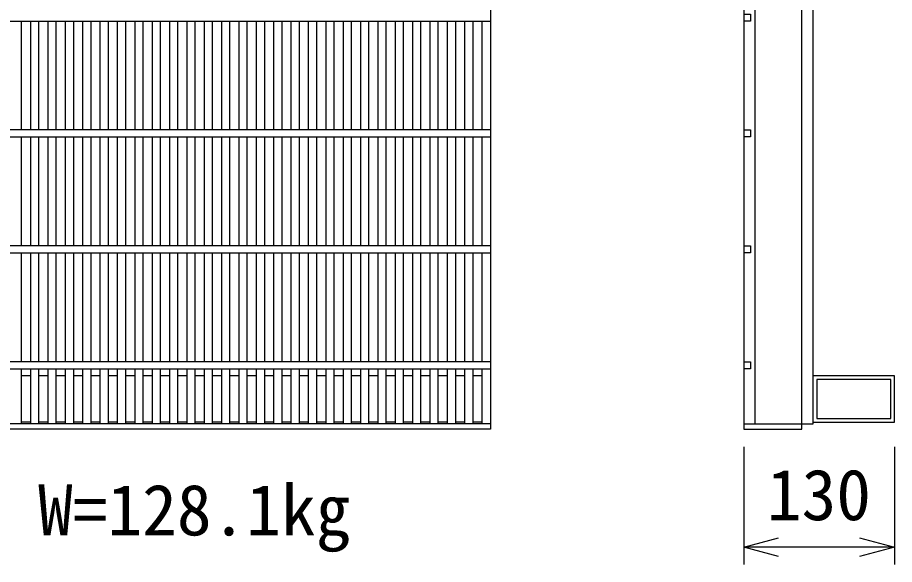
# Model space of a CAD drawing. Units: millimetres, scale not verified. Extents: x -33600 to 33600, y -11880 to 11880.
# Drawn here: x -17424 to -16668, y -7486 to -7014 of the extents above; entities that cross this region are included whole.
import ezdxf
from ezdxf.enums import TextEntityAlignment as Align

# ---------------------------------------------------------------- set-up
doc = ezdxf.new("R2010")
doc.units = ezdxf.units.MM
doc.header["$LTSCALE"] = 40
doc.layers.add('0-0_DIM', color=7, linetype='Continuous', lineweight=25)
doc.layers.add('0-2_HATCH', color=6, linetype='Continuous', lineweight=25)
doc.styles.add('ＭＳ ゴシック', font='')
doc.styles.get('ＭＳ ゴシック').set_extended_font_data('MS Gothic')

msp = doc.modelspace()

# ---------------------------------------------------------------- linework, layer by layer
at = {"layer": '0-0_DIM'}
for p, q in [((-16797.5, -7384.22), (-16797.5, -7485.81)), ((-16667.5, -7384.22), (-16667.5, -7485.81)), ((-16667.5, -7470.81), (-16797.5, -7470.81))]:
    msp.add_line(p, q, dxfattribs=at)
for points in [[(-16767.5, -7478.85), (-16797.5, -7470.81), (-16767.5, -7462.77)], [(-16697.5, -7462.77), (-16667.5, -7470.81), (-16697.5, -7478.85)]]:
    msp.add_lwpolyline(points, dxfattribs=at)
at = {"layer": '0-2_HATCH'}
for p, q in [((-17015.84, -6659), (-17015.84, -7369)), ((-16797.5, -6659), (-16797.5, -7369)), ((-16787.5, -7364.5), (-16787.5, -6663.5)), ((-16737.5, -7364.5), (-16737.5, -6663.5)), ((-18010.84, -7017), (-17015.84, -7017)), ((-17420.02, -7111), (-17420.02, -7017)), ((-17412.05, -7111), (-17412.05, -7017)), ((-17405.05, -7111), (-17405.05, -7017)), ((-17397.08, -7111), (-17397.08, -7017)), ((-17390.08, -7111), (-17390.08, -7017)), ((-17382.11, -7111), (-17382.11, -7017)), ((-17375.11, -7111), (-17375.11, -7017)), ((-17367.14, -7111), (-17367.14, -7017)), ((-17360.14, -7111), (-17360.14, -7017)), ((-17352.18, -7111), (-17352.18, -7017)), ((-17345.18, -7111), (-17345.18, -7017)), ((-17337.21, -7111), (-17337.21, -7017)), ((-17330.21, -7111), (-17330.21, -7017)), ((-17322.24, -7111), (-17322.24, -7017)), ((-17315.24, -7111), (-17315.24, -7017)), ((-17307.27, -7111), (-17307.27, -7017)), ((-17300.27, -7111), (-17300.27, -7017)), ((-17292.3, -7111), (-17292.3, -7017)), ((-17285.3, -7111), (-17285.3, -7017)), ((-17277.33, -7111), (-17277.33, -7017)), ((-17270.33, -7111), (-17270.33, -7017)), ((-17262.36, -7111), (-17262.36, -7017)), ((-17255.36, -7111), (-17255.36, -7017)), ((-17247.39, -7111), (-17247.39, -7017)), ((-17240.39, -7111), (-17240.39, -7017)), ((-17232.42, -7111), (-17232.42, -7017)), ((-17225.42, -7111), (-17225.42, -7017)), ((-17217.45, -7111), (-17217.45, -7017)), ((-17210.45, -7111), (-17210.45, -7017)), ((-17202.48, -7111), (-17202.48, -7017)), ((-17195.48, -7111), (-17195.48, -7017)), ((-17187.51, -7111), (-17187.51, -7017)), ((-17180.51, -7111), (-17180.51, -7017)), ((-17172.54, -7111), (-17172.54, -7017)), ((-17165.54, -7111), (-17165.54, -7017)), ((-17157.57, -7111), (-17157.57, -7017)), ((-17150.57, -7111), (-17150.57, -7017)), ((-17142.6, -7111), (-17142.6, -7017)), ((-17135.6, -7111), (-17135.6, -7017)), ((-17127.63, -7111), (-17127.63, -7017)), ((-17120.63, -7111), (-17120.63, -7017)), ((-17112.66, -7111), (-17112.66, -7017)), ((-17105.66, -7111), (-17105.66, -7017)), ((-17097.69, -7111), (-17097.69, -7017)), ((-17090.69, -7111), (-17090.69, -7017)), ((-17082.72, -7111), (-17082.72, -7017)), ((-17075.72, -7111), (-17075.72, -7017)), ((-17067.75, -7111), (-17067.75, -7017)), ((-17060.75, -7111), (-17060.75, -7017)), ((-17052.78, -7111), (-17052.78, -7017)), ((-17045.78, -7111), (-17045.78, -7017)), ((-17037.81, -7111), (-17037.81, -7017)), ((-17030.81, -7111), (-17030.81, -7017)), ((-17022.84, -7111), (-17022.84, -7017)), ((-17015.84, -7111), (-18010.84, -7111)), ((-18010.84, -7117), (-17015.84, -7117)), ((-17420.02, -7211), (-17420.02, -7117)), ((-17412.05, -7211), (-17412.05, -7117)), ((-17405.05, -7211), (-17405.05, -7117)), ((-17397.08, -7211), (-17397.08, -7117)), ((-17390.08, -7211), (-17390.08, -7117)), ((-17382.11, -7211), (-17382.11, -7117)), ((-17375.11, -7211), (-17375.11, -7117)), ((-17367.14, -7211), (-17367.14, -7117)), ((-17360.14, -7211), (-17360.14, -7117)), ((-17352.18, -7211), (-17352.18, -7117)), ((-17345.18, -7211), (-17345.18, -7117)), ((-17337.21, -7211), (-17337.21, -7117)), ((-17330.21, -7211), (-17330.21, -7117)), ((-17322.24, -7211), (-17322.24, -7117)), ((-17315.24, -7211), (-17315.24, -7117)), ((-17307.27, -7211), (-17307.27, -7117)), ((-17300.27, -7211), (-17300.27, -7117)), ((-17292.3, -7211), (-17292.3, -7117)), ((-17285.3, -7211), (-17285.3, -7117)), ((-17277.33, -7211), (-17277.33, -7117)), ((-17270.33, -7211), (-17270.33, -7117)), ((-17262.36, -7211), (-17262.36, -7117)), ((-17255.36, -7211), (-17255.36, -7117)), ((-17247.39, -7211), (-17247.39, -7117)), ((-17240.39, -7211), (-17240.39, -7117)), ((-17232.42, -7211), (-17232.42, -7117)), ((-17225.42, -7211), (-17225.42, -7117)), ((-17217.45, -7211), (-17217.45, -7117)), ((-17210.45, -7211), (-17210.45, -7117)), ((-17202.48, -7211), (-17202.48, -7117)), ((-17195.48, -7211), (-17195.48, -7117)), ((-17187.51, -7211), (-17187.51, -7117)), ((-17180.51, -7211), (-17180.51, -7117)), ((-17172.54, -7211), (-17172.54, -7117)), ((-17165.54, -7211), (-17165.54, -7117)), ((-17157.57, -7211), (-17157.57, -7117)), ((-17150.57, -7211), (-17150.57, -7117)), ((-17142.6, -7211), (-17142.6, -7117)), ((-17135.6, -7211), (-17135.6, -7117)), ((-17127.63, -7211), (-17127.63, -7117)), ((-17120.63, -7211), (-17120.63, -7117)), ((-17112.66, -7211), (-17112.66, -7117)), ((-17105.66, -7211), (-17105.66, -7117)), ((-17097.69, -7211), (-17097.69, -7117)), ((-17090.69, -7211), (-17090.69, -7117)), ((-17082.72, -7211), (-17082.72, -7117)), ((-17075.72, -7211), (-17075.72, -7117)), ((-17067.75, -7211), (-17067.75, -7117)), ((-17060.75, -7211), (-17060.75, -7117)), ((-17052.78, -7211), (-17052.78, -7117)), ((-17045.78, -7211), (-17045.78, -7117)), ((-17037.81, -7211), (-17037.81, -7117)), ((-17030.81, -7211), (-17030.81, -7117)), ((-17022.84, -7211), (-17022.84, -7117)), ((-17015.84, -7211), (-18010.84, -7211)), ((-18010.84, -7217), (-17015.84, -7217)), ((-17420.02, -7311), (-17420.02, -7217)), ((-17412.05, -7311), (-17412.05, -7217)), ((-17405.05, -7311), (-17405.05, -7217)), ((-17397.08, -7311), (-17397.08, -7217)), ((-17390.08, -7311), (-17390.08, -7217)), ((-17382.11, -7311), (-17382.11, -7217)), ((-17375.11, -7311), (-17375.11, -7217)), ((-17367.14, -7311), (-17367.14, -7217)), ((-17360.14, -7311), (-17360.14, -7217)), ((-17352.18, -7311), (-17352.18, -7217)), ((-17345.18, -7311), (-17345.18, -7217)), ((-17337.21, -7311), (-17337.21, -7217)), ((-17330.21, -7311), (-17330.21, -7217)), ((-17322.24, -7311), (-17322.24, -7217)), ((-17315.24, -7311), (-17315.24, -7217)), ((-17307.27, -7311), (-17307.27, -7217)), ((-17300.27, -7311), (-17300.27, -7217)), ((-17292.3, -7311), (-17292.3, -7217)), ((-17285.3, -7311), (-17285.3, -7217)), ((-17277.33, -7311), (-17277.33, -7217)), ((-17270.33, -7311), (-17270.33, -7217)), ((-17262.36, -7311), (-17262.36, -7217)), ((-17255.36, -7311), (-17255.36, -7217)), ((-17247.39, -7311), (-17247.39, -7217)), ((-17240.39, -7311), (-17240.39, -7217)), ((-17232.42, -7311), (-17232.42, -7217)), ((-17225.42, -7311), (-17225.42, -7217)), ((-17217.45, -7311), (-17217.45, -7217)), ((-17210.45, -7311), (-17210.45, -7217)), ((-17202.48, -7311), (-17202.48, -7217)), ((-17195.48, -7311), (-17195.48, -7217)), ((-17187.51, -7311), (-17187.51, -7217)), ((-17180.51, -7311), (-17180.51, -7217)), ((-17172.54, -7311), (-17172.54, -7217)), ((-17165.54, -7311), (-17165.54, -7217)), ((-17157.57, -7311), (-17157.57, -7217)), ((-17150.57, -7311), (-17150.57, -7217)), ((-17142.6, -7311), (-17142.6, -7217)), ((-17135.6, -7311), (-17135.6, -7217)), ((-17127.63, -7311), (-17127.63, -7217)), ((-17120.63, -7311), (-17120.63, -7217)), ((-17112.66, -7311), (-17112.66, -7217)), ((-17105.66, -7311), (-17105.66, -7217)), ((-17097.69, -7311), (-17097.69, -7217)), ((-17090.69, -7311), (-17090.69, -7217)), ((-17082.72, -7311), (-17082.72, -7217)), ((-17075.72, -7311), (-17075.72, -7217)), ((-17067.75, -7311), (-17067.75, -7217)), ((-17060.75, -7311), (-17060.75, -7217)), ((-17052.78, -7311), (-17052.78, -7217)), ((-17045.78, -7311), (-17045.78, -7217)), ((-17037.81, -7311), (-17037.81, -7217)), ((-17030.81, -7311), (-17030.81, -7217)), ((-17022.84, -7311), (-17022.84, -7217)), ((-17015.84, -7311), (-18010.84, -7311)), ((-18010.84, -7317), (-17015.84, -7317)), ((-17420.02, -7364.5), (-17420.02, -7317)), ((-17412.05, -7364.5), (-17412.05, -7317)), ((-17405.05, -7364.5), (-17405.05, -7317)), ((-17397.08, -7364.5), (-17397.08, -7317)), ((-17390.08, -7364.5), (-17390.08, -7317)), ((-17382.11, -7364.5), (-17382.11, -7317)), ((-17375.11, -7364.5), (-17375.11, -7317)), ((-17367.14, -7364.5), (-17367.14, -7317)), ((-17360.14, -7364.5), (-17360.14, -7317)), ((-17352.18, -7364.5), (-17352.18, -7317)), ((-17345.18, -7364.5), (-17345.18, -7317)), ((-17337.21, -7364.5), (-17337.21, -7317)), ((-17330.21, -7364.5), (-17330.21, -7317)), ((-17322.24, -7364.5), (-17322.24, -7317)), ((-17315.24, -7364.5), (-17315.24, -7317)), ((-17307.27, -7364.5), (-17307.27, -7317)), ((-17300.27, -7364.5), (-17300.27, -7317)), ((-17292.3, -7364.5), (-17292.3, -7317)), ((-17285.3, -7364.5), (-17285.3, -7317)), ((-17277.33, -7364.5), (-17277.33, -7317)), ((-17270.33, -7364.5), (-17270.33, -7317)), ((-17262.36, -7364.5), (-17262.36, -7317)), ((-17255.36, -7364.5), (-17255.36, -7317)), ((-17247.39, -7364.5), (-17247.39, -7317)), ((-17240.39, -7364.5), (-17240.39, -7317)), ((-17232.42, -7364.5), (-17232.42, -7317)), ((-17225.42, -7364.5), (-17225.42, -7317)), ((-17217.45, -7364.5), (-17217.45, -7317)), ((-17210.45, -7364.5), (-17210.45, -7317)), ((-17202.48, -7364.5), (-17202.48, -7317)), ((-17195.48, -7364.5), (-17195.48, -7317)), ((-17187.51, -7364.5), (-17187.51, -7317)), ((-17180.51, -7364.5), (-17180.51, -7317)), ((-17172.54, -7364.5), (-17172.54, -7317)), ((-17165.54, -7364.5), (-17165.54, -7317)), ((-17157.57, -7364.5), (-17157.57, -7317)), ((-17150.57, -7364.5), (-17150.57, -7317)), ((-17142.6, -7364.5), (-17142.6, -7317)), ((-17135.6, -7364.5), (-17135.6, -7317)), ((-17127.63, -7364.5), (-17127.63, -7317)), ((-17120.63, -7364.5), (-17120.63, -7317)), ((-17112.66, -7364.5), (-17112.66, -7317)), ((-17105.66, -7364.5), (-17105.66, -7317)), ((-17097.69, -7364.5), (-17097.69, -7317)), ((-17090.69, -7364.5), (-17090.69, -7317)), ((-17082.72, -7364.5), (-17082.72, -7317)), ((-17075.72, -7364.5), (-17075.72, -7317)), ((-17067.75, -7364.5), (-17067.75, -7317)), ((-17060.75, -7364.5), (-17060.75, -7317)), ((-17052.78, -7364.5), (-17052.78, -7317)), ((-17045.78, -7364.5), (-17045.78, -7317)), ((-17037.81, -7364.5), (-17037.81, -7317)), ((-17030.81, -7364.5), (-17030.81, -7317)), ((-17022.84, -7364.5), (-17022.84, -7317)), ((-17412.05, -7323), (-17420.02, -7323)), ((-17397.08, -7323), (-17405.05, -7323)), ((-17382.11, -7323), (-17390.08, -7323)), ((-17367.14, -7323), (-17375.11, -7323)), ((-17352.18, -7323), (-17360.14, -7323)), ((-17337.21, -7323), (-17345.18, -7323)), ((-17322.24, -7323), (-17330.21, -7323)), ((-17307.27, -7323), (-17315.24, -7323)), ((-17292.3, -7323), (-17300.27, -7323)), ((-17277.33, -7323), (-17285.3, -7323)), ((-17262.36, -7323), (-17270.33, -7323)), ((-17247.39, -7323), (-17255.36, -7323)), ((-17232.42, -7323), (-17240.39, -7323)), ((-17217.45, -7323), (-17225.42, -7323)), ((-17202.48, -7323), (-17210.45, -7323)), ((-17187.51, -7323), (-17195.48, -7323)), ((-17172.54, -7323), (-17180.51, -7323)), ((-17157.57, -7323), (-17165.54, -7323)), ((-17142.6, -7323), (-17150.57, -7323)), ((-17127.63, -7323), (-17135.6, -7323)), ((-17112.66, -7323), (-17120.63, -7323)), ((-17097.69, -7323), (-17105.66, -7323)), ((-17082.72, -7323), (-17090.69, -7323)), ((-17067.75, -7323), (-17075.72, -7323)), ((-17052.78, -7323), (-17060.75, -7323)), ((-17037.81, -7323), (-17045.78, -7323)), ((-17022.84, -7323), (-17030.81, -7323)), ((-16737.5, -7363), (-16737.5, -7323)), ((-17412.05, -7363), (-17420.02, -7363)), ((-17397.08, -7363), (-17405.05, -7363)), ((-17382.11, -7363), (-17390.08, -7363)), ((-17367.14, -7363), (-17375.11, -7363)), ((-17352.18, -7363), (-17360.14, -7363)), ((-17337.21, -7363), (-17345.18, -7363)), ((-17322.24, -7363), (-17330.21, -7363)), ((-17307.27, -7363), (-17315.24, -7363)), ((-17292.3, -7363), (-17300.27, -7363)), ((-17277.33, -7363), (-17285.3, -7363)), ((-17262.36, -7363), (-17270.33, -7363)), ((-17247.39, -7363), (-17255.36, -7363)), ((-17232.42, -7363), (-17240.39, -7363)), ((-17217.45, -7363), (-17225.42, -7363)), ((-17202.48, -7363), (-17210.45, -7363)), ((-17187.51, -7363), (-17195.48, -7363)), ((-17172.54, -7363), (-17180.51, -7363)), ((-17157.57, -7363), (-17165.54, -7363)), ((-17142.6, -7363), (-17150.57, -7363)), ((-17127.63, -7363), (-17135.6, -7363)), ((-17112.66, -7363), (-17120.63, -7363)), ((-17097.69, -7363), (-17105.66, -7363)), ((-17082.72, -7363), (-17090.69, -7363)), ((-17067.75, -7363), (-17075.72, -7363)), ((-17052.78, -7363), (-17060.75, -7363)), ((-17037.81, -7363), (-17045.78, -7363)), ((-17022.84, -7363), (-17030.81, -7363)), ((-17015.84, -7364.5), (-18010.84, -7364.5)), ((-17015.84, -7369), (-18010.84, -7369)), ((-16797.5, -7364.5), (-16737.5, -7364.5))]:
    msp.add_line(p, q, dxfattribs=at)
for points in [[(-16797.5, -7369), (-16747.5, -7369), (-16747.5, -6659)], [(-16797.5, -7011), (-16791.5, -7011), (-16791.5, -7017), (-16797.5, -7017)], [(-16797.5, -7111), (-16791.5, -7111), (-16791.5, -7117), (-16797.5, -7117)], [(-16797.5, -7211), (-16791.5, -7211), (-16791.5, -7217), (-16797.5, -7217)], [(-16797.5, -7311), (-16791.5, -7311), (-16791.5, -7317), (-16797.5, -7317)], [(-16737.5, -7363), (-16667.5, -7363), (-16667.5, -7323), (-16737.5, -7323)]]:
    msp.add_lwpolyline(points, dxfattribs=at)
msp.add_lwpolyline([(-16734.3, -7359.8), (-16670.7, -7359.8), (-16670.7, -7326.2), (-16734.3, -7326.2)], close=True, dxfattribs=at)

# ---------------------------------------------------------------- texts
at = {"layer": '0-0_DIM', "style": 'ＭＳ ゴシック'}
for s, p in [('130', (-16777.5, -7460.81)), ('参考重量\u3000W=128.1kg', (-17705.85, -7473.93))]:
    msp.add_text(s, height=43.99, dxfattribs=at).set_placement(p, align=Align.BOTTOM_LEFT)

doc.saveas('drawing.dxf')
